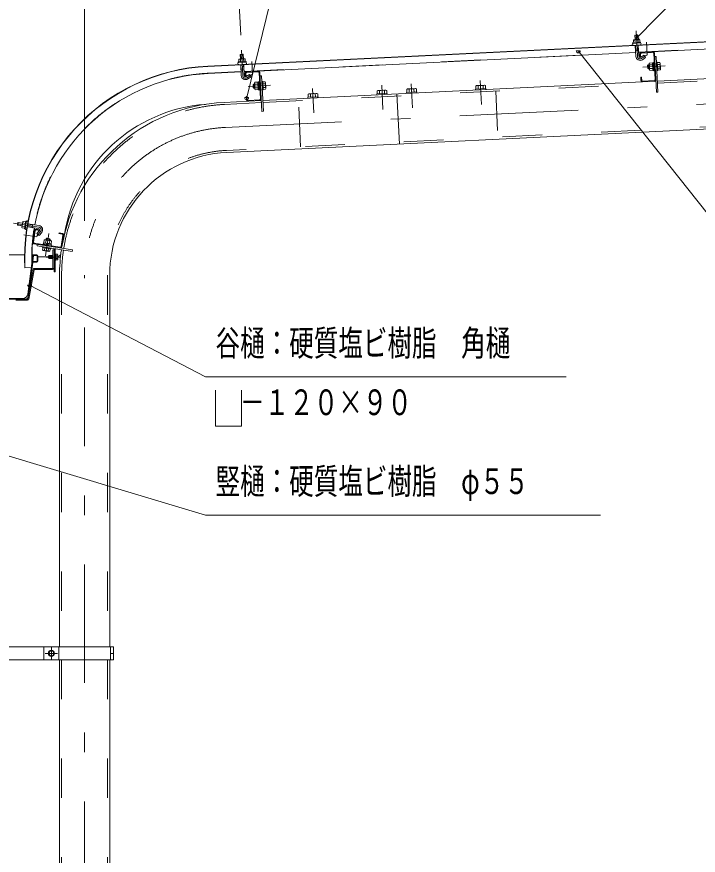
# Model space of a CAD drawing. Units: millimetres, scale not verified. Extents: x -35377 to 35394, y -16800 to 16800.
# Drawn here: x 22498 to 28018, y 6356 to 13151 of the extents above; entities that cross this region are included whole.
import ezdxf
from ezdxf.enums import TextEntityAlignment as Align

# ---------------------------------------------------------------- set-up
doc = ezdxf.new("R2010")
doc.units = ezdxf.units.MM
doc.header["$LTSCALE"] = 80
doc.linetypes.add('USER2', pattern=[10, 4, -6])
doc.linetypes.add('USER3', pattern=[24, 12, -5, 2, -5])
for name, color, linetype, lineweight in [('0-6_2-02BOLD', 7, 'Continuous', 18), ('0-7_2-12HIDDEN', 3, 'USER2', 18), ('0-8_2-22CENTER', 3, 'USER3', 18), ('0-9_2-42THIN', 4, 'Continuous', 18), ('0-A_2-52DIM', 3, 'Continuous', 18)]:
    doc.layers.add(name, color=color, linetype=linetype, lineweight=lineweight)
doc.styles.add('ＭＳ ゴシック', font='')
doc.styles.get('ＭＳ ゴシック').set_extended_font_data('MS Gothic')

msp = doc.modelspace()

# ---------------------------------------------------------------- linework, layer by layer
at = {"layer": '0-6_2-02BOLD'}
for p, q in [((24045.02, 12749.19), (32087.37, 13142.53)), ((27535.64, 12861.85), (30707.84, 13016.99)), ((27505.65, 12963.39), (27506.66, 12942.93)), ((27508.83, 12918.61), (27513.15, 12830.46)), ((27532.6, 12944.19), (27531.6, 12964.66)), ((27537.11, 12831.63), (27532.8, 12919.78)), ((24332.6, 12845.51), (24308.64, 12844.34)), ((24339.46, 12705.53), (27511.67, 12860.68)), ((27510.94, 12875.51), (27534.92, 12876.7)), ((27651.01, 12861.08), (27556.73, 12856.47)), ((27657.72, 12855), (27668.19, 12640.86)), ((24309.47, 12807.07), (24310.48, 12786.61)), ((24336.41, 12787.88), (24335.41, 12808.34)), ((27647.03, 12778.39), (27655.03, 12778.78)), ((27654.89, 12781.58), (27661.29, 12781.89)), ((27678.22, 12828.76), (27665.43, 12828.14)), ((27678.22, 12828.76), (27692.29, 12541.11)), ((30871.38, 12784.71), (27687.99, 12629.01)), ((24312.65, 12762.29), (24316.97, 12674.14)), ((24314.76, 12719.2), (24338.73, 12720.38)), ((24340.94, 12675.31), (24336.62, 12763.46)), ((27615.39, 12729.58), (27623.37, 12729.98)), ((27647.83, 12762.22), (27624.64, 12761.09)), ((27626.1, 12731.1), (27649.3, 12732.23)), ((27650.02, 12717.24), (27626.84, 12716.1)), ((27648.18, 12755.22), (27656.55, 12747.62)), ((27656.94, 12739.63), (27648.56, 12747.23)), ((27706.97, 12765.11), (27687.78, 12764.18)), ((27689.25, 12734.19), (27708.43, 12735.13)), ((24315.48, 12704.35), (24047.86, 12691.27)), ((24454.82, 12704.76), (24360.54, 12700.15)), ((24370.11, 12646.83), (24396.32, 12663.73)), ((24472.01, 12484.54), (24461.53, 12698.69)), ((24427.2, 12573.66), (24419.2, 12573.27)), ((24427.65, 12564.47), (24425.18, 12614.81)), ((24451.64, 12605.9), (24428.46, 12604.77)), ((24453.11, 12575.92), (24429.93, 12574.79)), ((24458.85, 12622.46), (24450.86, 12622.07)), ((24451.99, 12598.9), (24460.38, 12591.3)), ((24452.38, 12590.91), (24460.77, 12583.31)), ((24491.6, 12607.86), (24510.78, 12608.8)), ((27675.21, 12628.38), (24491.81, 12472.69)), ((24512.25, 12578.81), (24493.07, 12577.87)), ((26236.91, 12566.06), (26235.71, 12590.42)), ((26274.92, 12592.34), (26276.11, 12567.98)), ((26294.53, 12593.3), (26295.72, 12568.94)), ((27662.11, 12634.15), (27567.83, 12629.54)), ((24462.04, 12557.34), (24468.43, 12557.64)), ((24494.01, 12558.9), (24487.6, 12558.58)), ((24513, 12563.82), (24493.81, 12562.87)), ((24878.53, 12499.63), (24877.34, 12523.98)), ((24916.55, 12525.9), (24917.74, 12501.55)), ((24936.15, 12526.86), (24937.35, 12502.51)), ((25436.67, 12551.34), (25437.87, 12526.99)), ((25477.07, 12528.9), (25475.88, 12553.26)), ((25577.71, 12525.8), (25597.57, 12119.88)), ((25677.58, 12538.71), (25676.38, 12563.06)), ((25715.6, 12564.98), (25716.78, 12540.63)), ((25735.19, 12565.94), (25736.39, 12541.59)), ((25739.13, 12541.72), (25739.52, 12533.73)), ((26298.46, 12569.07), (26298.86, 12561.08)), ((24479.02, 12472.07), (24179.39, 12457.4)), ((24371.64, 12473.23), (24465.92, 12477.84)), ((24940.08, 12502.64), (24940.48, 12494.65)), ((24199.24, 12051.5), (30743.5, 12371.56)), ((22506.57, 11461.29), (22510.31, 11485)), ((22563.44, 11451.28), (22543.21, 11454.48)), ((22547.27, 11480.14), (22567.51, 11476.93)), ((22674.86, 11434.64), (22584.3, 11448.98)), ((22588.42, 11472.62), (22678.61, 11458.34)), ((22626.69, 11466.55), (22622.93, 11442.85)), ((22641.73, 11418.82), (22626.96, 11325.58)), ((22633.29, 11324.58), (22648.06, 11417.82)), ((22682.24, 11418.88), (22655.37, 11423.14)), ((22661.74, 11393.42), (22681.37, 11417.66)), ((22736.25, 11350.8), (22767.86, 11345.79)), ((22867.13, 11389.6), (22840.28, 11393.85)), ((22857.69, 11289.04), (22872.45, 11382.28)), ((22878.78, 11381.28), (22864.01, 11288.03)), ((22638.6, 11317.26), (22850.37, 11283.72)), ((22662.47, 11294.04), (22664.46, 11306.68)), ((22946.92, 11248.99), (22662.47, 11294.04)), ((22731.91, 11317.07), (22735.54, 11340)), ((22738.83, 11315.97), (22745.49, 11306.81)), ((22753.39, 11305.56), (22746.74, 11314.72)), ((22765.19, 11335.3), (22761.57, 11312.37)), ((22134.44, 11223.07), (22561.42, 11223.07)), ((22587.32, 10903.78), (22628.78, 11214.39)), ((22621.43, 11223.07), (22659.94, 11223.07)), ((22634.72, 11213.6), (22629.38, 11173.6)), ((22659.94, 11217.07), (22638.69, 11217.07)), ((22663.94, 11213.07), (22663.94, 11173.07)), ((22669.94, 11173.07), (22669.94, 11213.07)), ((22725.65, 11277.55), (22722.65, 11258.58)), ((22752.29, 11253.89), (22755.31, 11272.86)), ((22759.54, 11215.07), (22755.54, 11211.07)), ((22790.74, 11215.07), (22759.54, 11215.07)), ((22759.54, 11215.07), (22759.54, 11191.07)), ((22774.06, 11269.88), (22775.07, 11276.21)), ((22790.74, 11263.07), (22790.74, 11114.27)), ((22799.94, 11263.07), (22790.74, 11263.07)), ((22799.94, 11083.07), (22799.94, 11272.27)), ((22815.53, 11228.07), (22809.14, 11228.07)), ((22829.52, 11226.17), (22815.53, 11226.17)), ((22829.52, 11214.62), (22815.53, 11214.62)), ((22627.52, 11159.6), (22590.25, 10880.43)), ((22659.94, 11163.07), (22631.48, 11163.07)), ((22633.35, 11169.07), (22659.94, 11169.07)), ((22669.94, 11205.72), (22755.54, 11204.97)), ((22815.53, 11191.52), (22829.52, 11191.52)), ((22563.8, 11116.89), (22623.73, 11119.82)), ((22588.22, 10864.72), (22630.24, 11103.01)), ((22639.3, 11101.42), (22597.29, 10863.13)), ((22788.73, 11112.27), (22641.28, 11112.27)), ((22641.28, 11103.07), (22788.73, 11103.07)), ((22844.73, 11055.89), (22844.73, 8043.89)), ((23251.13, 8043.89), (23251.13, 11055.89)), ((22109.61, 10863.07), (22586.26, 10863.07)), ((22148.2, 10869.07), (22547.67, 10869.07)), ((22586.26, 10853.87), (22491.94, 10853.87)), ((22718.33, 8043.89), (22718.33, 7939.89)), ((22838.33, 8043.89), (22838.33, 7939.89)), ((23257.54, 7939.89), (23257.54, 8043.89)), ((23257.54, 7991.9), (23281.93, 7991.9)), ((22844.73, 7939.89), (22844.73, 1411.89)), ((23251.13, 1411.89), (23251.13, 7939.89))]:
    msp.add_line(p, q, dxfattribs=at)
for points in [[(31871.27, 13073.89), (32090.21, 13084.6), (32087.28, 13144.53), (24044.93, 12751.19)], [(27528.79, 13001.83), (27526.7, 13003.73), (27506.72, 13002.76), (27504.81, 13000.66)], [(27530.51, 12966.62), (27528.79, 13001.83), (27504.81, 13000.66), (27506.54, 12965.45)], [(27493.67, 12942.29), (27492.68, 12962.76), (27496.06, 12964.93), (27541, 12967.14), (27544.58, 12965.3), (27545.58, 12944.83)], [(24334.33, 12810.3), (24332.6, 12845.51), (24330.51, 12847.41), (24310.54, 12846.44), (24308.64, 12844.34), (24310.35, 12809.13)], [(27550.64, 12849.76), (27551.97, 12822.6), (27545.58, 12822.28), (27544.25, 12849.45)], [(27692.29, 12541.11), (27679.5, 12540.49), (27664.11, 12855.31)], [(24297.5, 12785.97), (24296.5, 12806.44), (24299.87, 12808.61), (24344.82, 12810.82), (24348.39, 12808.97), (24349.4, 12788.51)], [(27553.29, 12823.33), (27579.51, 12840.22), (27592.5, 12820.05), (27566.28, 12803.15)], [(27626.84, 12716.1), (27623.82, 12720.79), (27621.37, 12771.13), (27623.91, 12776.08), (27647.09, 12777.22)], [(27658.09, 12716.46), (27650.09, 12716.07), (27647.03, 12778.39)], [(27654.89, 12781.58), (27658.22, 12713.66), (27664.6, 12713.97)], [(27683.79, 12714.91), (27690.18, 12715.23), (27686.86, 12783.14), (27680.46, 12782.84)], [(27687.06, 12779.17), (27706.24, 12780.11), (27709.25, 12775.43), (27711.72, 12725.09), (27709.17, 12720.14), (27689.98, 12719.2)], [(27621.81, 12761.94), (27613.83, 12761.55), (27608.12, 12755.27), (27609.1, 12735.29), (27615.39, 12729.58), (27613.83, 12761.55)], [(24354.46, 12693.44), (24355.8, 12666.28), (24349.39, 12665.96), (24348.07, 12693.13)], [(24396.32, 12663.73), (24383.32, 12683.9), (24357.11, 12667.01)], [(24467.93, 12698.99), (24483.32, 12384.17), (24496.11, 12384.8), (24482.05, 12672.45), (24469.26, 12671.82)], [(27561.12, 12635.62), (27559.79, 12662.78), (27553.39, 12662.47), (27554.73, 12635.31)], [(24425.63, 12605.62), (24417.64, 12605.23), (24419.2, 12573.27), (24412.92, 12578.97), (24411.93, 12598.95), (24417.64, 12605.23)], [(24425.18, 12614.81), (24427.73, 12619.76), (24450.92, 12620.9)], [(24450.86, 12622.07), (24453.91, 12559.75), (24461.9, 12560.14)], [(24462.04, 12557.34), (24458.71, 12625.26), (24465.1, 12625.57)], [(24494.01, 12558.9), (24490.68, 12626.83), (24484.29, 12626.51)], [(24490.87, 12622.86), (24510.07, 12623.79), (24513.08, 12619.11), (24515.54, 12568.77), (24513, 12563.82)], [(26217.29, 12565.1), (26216.1, 12589.46), (26222.18, 12593.38), (26288.11, 12596.6), (26294.53, 12593.3)], [(24358.54, 12478.99), (24357.21, 12506.16), (24363.61, 12506.46), (24364.93, 12479.3)], [(24427.65, 12564.47), (24430.67, 12559.78), (24453.85, 12560.92)], [(24858.92, 12498.67), (24857.73, 12523.02), (24863.81, 12526.95), (24929.74, 12530.17), (24936.15, 12526.86)], [(25499.8, 12522), (25499.41, 12529.99), (25415.52, 12525.89), (25415.91, 12517.9)], [(25418.25, 12526.02), (25417.06, 12550.38), (25423.14, 12554.3), (25489.06, 12557.52), (25495.48, 12554.21), (25496.68, 12529.86)], [(25739.13, 12541.72), (25655.23, 12537.62), (25655.62, 12529.63)], [(25657.96, 12537.75), (25656.77, 12562.1), (25662.85, 12566.02), (25728.78, 12569.25), (25735.19, 12565.94)], [(26298.46, 12569.07), (26214.55, 12564.97), (26214.95, 12556.98)], [(24940.08, 12502.64), (24856.19, 12498.54), (24856.58, 12490.55)], [(22541.38, 11455.77), (22506.57, 11461.29), (22504.9, 11463.58), (22508.01, 11483.33), (22510.31, 11485), (22545.13, 11479.49)], [(22569.54, 11489.77), (22549.3, 11492.97), (22546.78, 11489.84), (22539.73, 11445.41), (22541.18, 11441.65), (22561.41, 11438.44)], [(22656.38, 11429.46), (22683.24, 11425.21), (22682.24, 11418.88)], [(22661.74, 11393.42), (22680.4, 11378.31), (22700.03, 11402.56)], [(22735, 11342.9), (22736.25, 11350.8), (22743.12, 11355.79), (22762.88, 11352.65), (22767.86, 11345.79), (22766.61, 11337.9)], [(22840.28, 11393.85), (22841.28, 11400.17), (22868.14, 11395.92)], [(22946.92, 11248.99), (22948.93, 11261.63), (22637.61, 11310.94)], [(22774.06, 11269.88), (22706.9, 11280.53), (22707.89, 11286.85)], [(22778.07, 11295.17), (22779.07, 11301.5), (22711.9, 11312.13), (22710.9, 11305.81)], [(22714.67, 11311.69), (22715.92, 11319.6), (22777.55, 11309.83), (22776.3, 11301.93)], [(22776.39, 11310.03), (22780.03, 11332.95), (22775.7, 11336.45), (22725.92, 11344.34), (22720.71, 11342.35), (22717.09, 11319.42)], [(22710.83, 11279.91), (22707.83, 11260.93), (22712.15, 11257.42), (22761.93, 11249.54)], [(22761.93, 11249.54), (22767.12, 11251.54), (22770.13, 11270.51)], [(22809.14, 11270.81), (22809.14, 11083.07), (22799.94, 11083.07)], [(22815.53, 11228.07), (22815.53, 11178.07), (22809.14, 11178.07)], [(22815.53, 11179.98), (22829.52, 11179.98), (22831.54, 11183.47), (22831.54, 11222.67), (22829.52, 11226.17)], [(22755.54, 11211.07), (22755.54, 11195.07), (22759.54, 11191.07), (22790.74, 11191.07)], [(21757.96, 8043.89), (23281.93, 8043.89), (23281.93, 7939.89), (21757.96, 7939.89)]]:
    msp.add_lwpolyline(points, dxfattribs=at)
for points in [[(27551.59, 12945.12), (27551.9, 12938.74), (27487.97, 12935.6), (27487.66, 12941.99)], [(24355.4, 12788.81), (24355.72, 12782.42), (24291.8, 12779.28), (24291.48, 12785.67)], [(22560.47, 11432.5), (22570.49, 11495.71), (22576.81, 11494.71), (22566.78, 11431.5)], [(22758.83, 7980.35), (22778.83, 7968.8), (22798.84, 7980.35), (22798.84, 8003.43), (22778.83, 8014.99), (22758.83, 8003.43)]]:
    msp.add_lwpolyline(points, close=True, dxfattribs=at)
for radius in [25, 19.6]:
    msp.add_circle((22778.83, 7991.9), radius, dxfattribs=at)
for centre, radius, start, end in [((27492.36, 12927.81), 8, 92.79938, 272.79938), ((27499.63, 12953.6), 11.5, 58.41574, 118.41574), ((27520.63, 12923.1), 42.99, 75.21204, 110.38795), ((27538.55, 12955.5), 11.5, 67.18425, 127.18425), ((27548.3, 12930.55), 8, 272.8002, 92.80019), ((27557.03, 12850.08), 12.8, 92.79877, 182.79855), ((27557.03, 12850.08), 6.4, 92.79877, 182.79079), ((27651.32, 12854.69), 12.8, 2.8027, 92.80269), ((27651.32, 12854.69), 6.4, 2.8027, 92.80269), ((24296.18, 12771.49), 8, 92.79938, 272.79938), ((24303.45, 12797.28), 11.5, 58.41574, 118.41574), ((24324.45, 12766.78), 42.99, 75.21204, 110.38795), ((24342.37, 12799.19), 11.5, 67.18425, 127.18425), ((24352.11, 12774.23), 8, 272.8002, 92.80019), ((27547.6, 12832.15), 34.5, 182.79999, 302.79999), ((27547.6, 12832.15), 10.5, 182.79999, 302.79999), ((24121.13, 11193.06), 1560, 92.79997, 182.80008), ((24121.13, 11193.06), 1558, 92.79996, 182.80008), ((24455.14, 12698.37), 12.8, 2.8027, 92.80269), ((27632.98, 12769.01), 11.51, 182.80093, 223.52776), ((27664.38, 12748), 41.84, 161.77553, 203.82634), ((27635.19, 12724.03), 11.51, 142.07411, 182.80093), ((27697.9, 12772.18), 11.51, 322.07413, 2.80093), ((27668.7, 12748.22), 41.84, 341.77554, 23.82634), ((27700.1, 12727.2), 11.51, 2.80093, 43.52777), ((24121.13, 11193.06), 1500, 92.79996, 169.6111), ((24351.42, 12675.83), 34.5, 182.79999, 302.79999), ((24351.42, 12675.83), 10.5, 182.79999, 302.79999), ((24360.86, 12693.76), 12.8, 92.79877, 182.79855), ((24360.86, 12693.76), 6.4, 92.79877, 182.79079), ((24455.14, 12698.37), 6.4, 2.8027, 92.80269), ((27661.8, 12640.54), 6.4, 272.81155, 2.8027), ((27661.8, 12640.54), 12.8, 272.81155, 2.8027), ((24436.81, 12612.7), 11.51, 182.80093, 223.52776), ((24468.21, 12591.68), 41.84, 161.77553, 203.82634), ((24439, 12567.71), 11.51, 142.07411, 182.80093), ((24501.73, 12615.87), 11.51, 322.07413, 2.80093), ((24472.53, 12591.9), 41.84, 341.77554, 23.82634), ((24503.92, 12570.89), 11.51, 2.80093, 43.52777), ((26226.47, 12578.43), 15.14, 52.37167, 92.79999), ((26257.84, 12539.94), 55.12, 71.93568, 113.66429), ((26285.29, 12581.31), 15.13, 92.79999, 133.23114), ((27567.5, 12635.93), 12.8, 182.79791, 272.80046), ((27567.5, 12635.93), 6.4, 182.79079, 272.80046), ((24868.1, 12511.99), 15.14, 52.37167, 92.79999), ((24899.46, 12473.5), 55.12, 71.93568, 113.66429), ((24926.92, 12514.87), 15.13, 92.79999, 133.23114), ((25427.43, 12539.35), 15.14, 52.37167, 92.79999), ((25458.78, 12500.86), 55.12, 71.93568, 113.66429), ((25486.24, 12542.23), 15.13, 92.79999, 133.23114), ((25667.14, 12551.07), 15.14, 52.37167, 92.79999), ((25698.5, 12512.58), 55.12, 71.93568, 113.66429), ((25725.96, 12553.95), 15.13, 92.79999, 133.23114), ((24247.93, 11055.89), 1403.2, 92.80005, 171.00011), ((24121.13, 11193.06), 1252, 94.35126, 171.14919), ((24371.33, 12479.61), 12.8, 182.79791, 272.80046), ((24371.33, 12479.61), 6.4, 182.79079, 272.80046), ((24465.62, 12484.22), 6.4, 272.81155, 2.8027), ((24465.62, 12484.22), 12.8, 272.81155, 2.8027), ((24247.93, 11055.89), 996.8, 92.80005, 180), ((22557.65, 11485.07), 11.5, 145.38803, 205.38803), ((22582.79, 11489.72), 6.69, 351.00305, 171.00304), ((22551.56, 11446.58), 11.5, 136.61952, 196.61952), ((22585.72, 11460.9), 42.99, 153.41284, 188.58876), ((22573.59, 11434.48), 6.26, 171.00337, 351.00337), ((24121.13, 11193.06), 1500, 170.52794, 182.80006), ((22654.38, 11416.82), 12.8, 80.99878, 170.99857), ((22654.38, 11416.82), 6.4, 81.00534, 170.99736), ((22673.22, 11424.26), 10.5, 321.00548, 81.00546), ((22673.22, 11424.26), 34.5, 321.00006, 81.00246), ((22866.14, 11383.28), 6.4, 350.99568, 81.00534), ((22866.14, 11383.28), 12.8, 350.99689, 80.99942), ((22639.6, 11323.58), 12.8, 170.99464, 260.99464), ((22639.6, 11323.58), 6.4, 170.99344, 260.99344), ((22726.76, 11332.56), 11.51, 40.27335, 81.00017), ((22744.25, 11299.07), 41.84, 59.97212, 102.02293), ((22771.25, 11325.52), 11.51, 81.00017, 121.72699), ((22851.37, 11290.03), 12.8, 260.99464, 350.98579), ((22851.37, 11290.03), 6.4, 260.99344, 350.98459), ((22638.69, 11213.07), 10, 90, 172.39798), ((22638.69, 11213.07), 4, 90, 172.39577), ((22659.94, 11213.07), 10, 0, 90), ((22659.94, 11213.07), 4, 0, 90), ((22716.6, 11268.37), 11.51, 261.00017, 301.72699), ((22743.58, 11294.8), 41.84, 239.97212, 282.02293), ((22761.08, 11261.32), 11.51, 220.27335, 261.00017), ((22822.26, 11220.39), 9.27, 321.46854, 0), ((22797.5, 11203.07), 34.04, 340.17088, 19.8313), ((22811.07, 11264.49), 60, 289.93993, 316.72618), ((24247.93, 11055.89), 1403.2, 171.52264, 180), ((22631.48, 11159.07), 4, 90, 172.39577), ((22633.35, 11173.07), 4, 172.39839, 270), ((22659.94, 11173.07), 4, 270, 0), ((22659.94, 11173.07), 10, 270, 0), ((22822.27, 11185.75), 9.26, 0, 38.5462), ((22641.28, 11101.07), 11.2, 90, 169.99986), ((22641.28, 11101.07), 2, 90, 169.99971), ((22788.73, 11114.27), 2, 270, 0), ((22788.73, 11114.27), 11.2, 270, 0), ((22547.67, 10909.07), 40, 270, 352.39709), ((22570.43, 10883.07), 20, 270, 352.39682), ((22586.26, 10865.07), 2, 270, 349.99971), ((22586.26, 10865.07), 11.2, 270, 350.00003)]:
    msp.add_arc(centre, radius, start, end, dxfattribs=at)
at = {"layer": '0-7_2-12HIDDEN'}
for p, q in [((27535.54, 12863.85), (30707.74, 13018.99)), ((24339.36, 12707.52), (27511.57, 12862.67)), ((27688.81, 12612.23), (30866.1, 12767.62)), ((24315.38, 12706.35), (24047.76, 12693.26)), ((24492.63, 12455.91), (27676.03, 12611.61)), ((26377.58, 12548.1), (26395.79, 12175.75)), ((24180.2, 12440.63), (24479.85, 12455.28)), ((24797.71, 12097.59), (24779.49, 12469.94)), ((30748.78, 12388.64), (24198.41, 12068.27)), ((22861.53, 11055.89), (22861.53, 8043.89)), ((23234.33, 11055.89), (23234.33, 8043.89)), ((22861.53, 7939.89), (22861.53, 1411.89)), ((23234.33, 7939.89), (23234.33, 1411.89))]:
    msp.add_line(p, q, dxfattribs=at)
for centre, radius, start, end in [((24121.13, 11193.06), 1502, 92.79997, 169.61304), ((24247.93, 11055.89), 1386.4, 92.80005, 171.00003), ((24247.93, 11055.89), 1013.6, 92.80005, 180), ((24121.13, 11193.06), 1502, 170.52855, 182.80008), ((24247.93, 11055.89), 1386.4, 171.52901, 180)]:
    msp.add_arc(centre, radius, start, end, dxfattribs=at)
at = {"layer": '0-8_2-22CENTER'}
for p, q in [((27515.01, 13037.84), (27525.13, 12831.05)), ((27604.85, 12838.8), (27599.65, 12945.07)), ((24318.83, 12881.52), (24328.95, 12674.73)), ((24408.67, 12682.48), (24403.47, 12788.75)), ((27559.79, 12813.24), (27599.28, 12838.69)), ((27568.66, 12743.31), (27750.44, 12752.22)), ((24363.6, 12656.92), (24403.11, 12682.37)), ((30881.32, 12581.75), (24189.31, 12254.46)), ((24372.48, 12586.99), (24554.27, 12595.9)), ((25463.72, 12400.09), (25454.15, 12595.87)), ((25693.86, 12607.59), (25703.44, 12411.82)), ((26262.76, 12439.17), (26253.19, 12634.94)), ((24894.82, 12568.51), (24904.4, 12372.74)), ((22676.74, 11446.48), (22472.26, 11478.88)), ((22555.34, 11384.71), (22660.42, 11368.07)), ((22661.13, 11373.58), (22690.7, 11410.11)), ((22759.26, 11393.72), (22730.77, 11213.97)), ((22735.54, 11203.07), (22851.53, 11203.07)), ((23047.93, -1848.11), (23047.93, 11055.89)), ((22778.83, 8041.88), (22778.83, 7941.89)), ((22828.83, 7991.9), (22728.83, 7991.9))]:
    msp.add_line(p, q, dxfattribs=at)
for centre, radius, start, end in [((27547.6, 12832.15), 22.5, 182.79999, 302.79999), ((24351.42, 12675.83), 22.5, 182.79999, 302.79999), ((24247.93, 11055.89), 1200, 92.80005, 180), ((22673.22, 11424.26), 22.5, 320.99779, 80.99777)]:
    msp.add_arc(centre, radius, start, end, dxfattribs=at)
at = {"layer": '0-9_2-42THIN'}
for p, q in [((27506.72, 13002.76), (27508.53, 12965.55)), ((27528.51, 12966.53), (27526.7, 13003.73)), ((24312.36, 12809.22), (24310.53, 12846.44)), ((24330.51, 12847.41), (24332.32, 12810.21)), ((27610.02, 12757.35), (27622.01, 12757.95)), ((27623.18, 12733.97), (27611.2, 12733.39)), ((24425.83, 12601.63), (24413.84, 12601.04)), ((24415.01, 12577.07), (24427, 12577.66)), ((22541.69, 11457.75), (22504.9, 11463.58)), ((22508.02, 11483.33), (22544.82, 11477.5)), ((22740.83, 11354.12), (22738.96, 11342.27)), ((22762.65, 11338.53), (22764.53, 11350.37)), ((22756.34, 11211.87), (22790.74, 11211.87)), ((22790.74, 11194.27), (22756.34, 11194.27))]:
    msp.add_line(p, q, dxfattribs=at)
for points in [[(27511.3, 12868.06), (27512.93, 12875.61), (27510.83, 12918.71)], [(27530.81, 12919.68), (27532.91, 12876.59), (27535.27, 12869.23)], [(24314.65, 12762.38), (24316.76, 12719.3), (24315.12, 12711.74)], [(24339.1, 12712.91), (24336.72, 12720.27), (24334.62, 12763.36)], [(22630.3, 11441.68), (22623.24, 11444.83), (22584.62, 11450.95)], [(22588.06, 11470.66), (22626.37, 11464.59), (22634.06, 11465.39)]]:
    msp.add_lwpolyline(points, dxfattribs=at)
at = {"layer": '0-A_2-52DIM'}
for p, q in [((30187.93, 15711.89), (27522.25, 12980.24)), ((23047.93, 14371.94), (23047.93, 11498.29)), ((24285.62, 13560.71), (24312.96, 13001.37)), ((27538.25, 12980.24), (27506.25, 12980.24)), ((27062.09, 12874.57), (27030.09, 12874.57)), ((24376.58, 12495.97), (24344.58, 12495.97)), ((22618.18, 10977.1), (22586.18, 10977.1)), ((22602.18, 10977.1), (24027.95, 10231.88)), ((24027.95, 10231.88), (26947.96, 10231.88))]:
    msp.add_line(p, q, dxfattribs=at)
for points in [[(24360.58, 12495.97), (25147.93, 15711.89), (28587.93, 15711.89)], [(27046.09, 12874.57), (28507.93, 11031.89), (32667.93, 11031.89)], [(24318.58, 10126.19), (24318.58, 9831.88), (24107.95, 9831.88), (24107.95, 10126.19)], [(27227.96, 9111.88), (24027.95, 9111.88), (21697.99, 9812.72)]]:
    msp.add_lwpolyline(points, dxfattribs=at)
for centre in [(27522.25, 12980.24), (27046.09, 12874.57), (24360.58, 12495.97), (22602.18, 10977.1)]:
    msp.add_arc(centre, 16, 180, 0, dxfattribs=at)

# ---------------------------------------------------------------- texts
at = {"layer": '0-A_2-52DIM', "color": 7, "style": 'ＭＳ ゴシック', "width": 0.7}
for s, p in [('谷樋：硬質塩ビ樹脂\u3000角樋', (24107.94, 10340.31)), ('\u3000－１２０×９０', (24107.94, 9860.3)), ('竪樋：硬質塩ビ樹脂\u3000φ５５', (24107.95, 9220.3))]:
    msp.add_text(s, height=208.4, dxfattribs=at).set_placement(p, align=Align.BOTTOM_LEFT)

doc.saveas('drawing.dxf')
